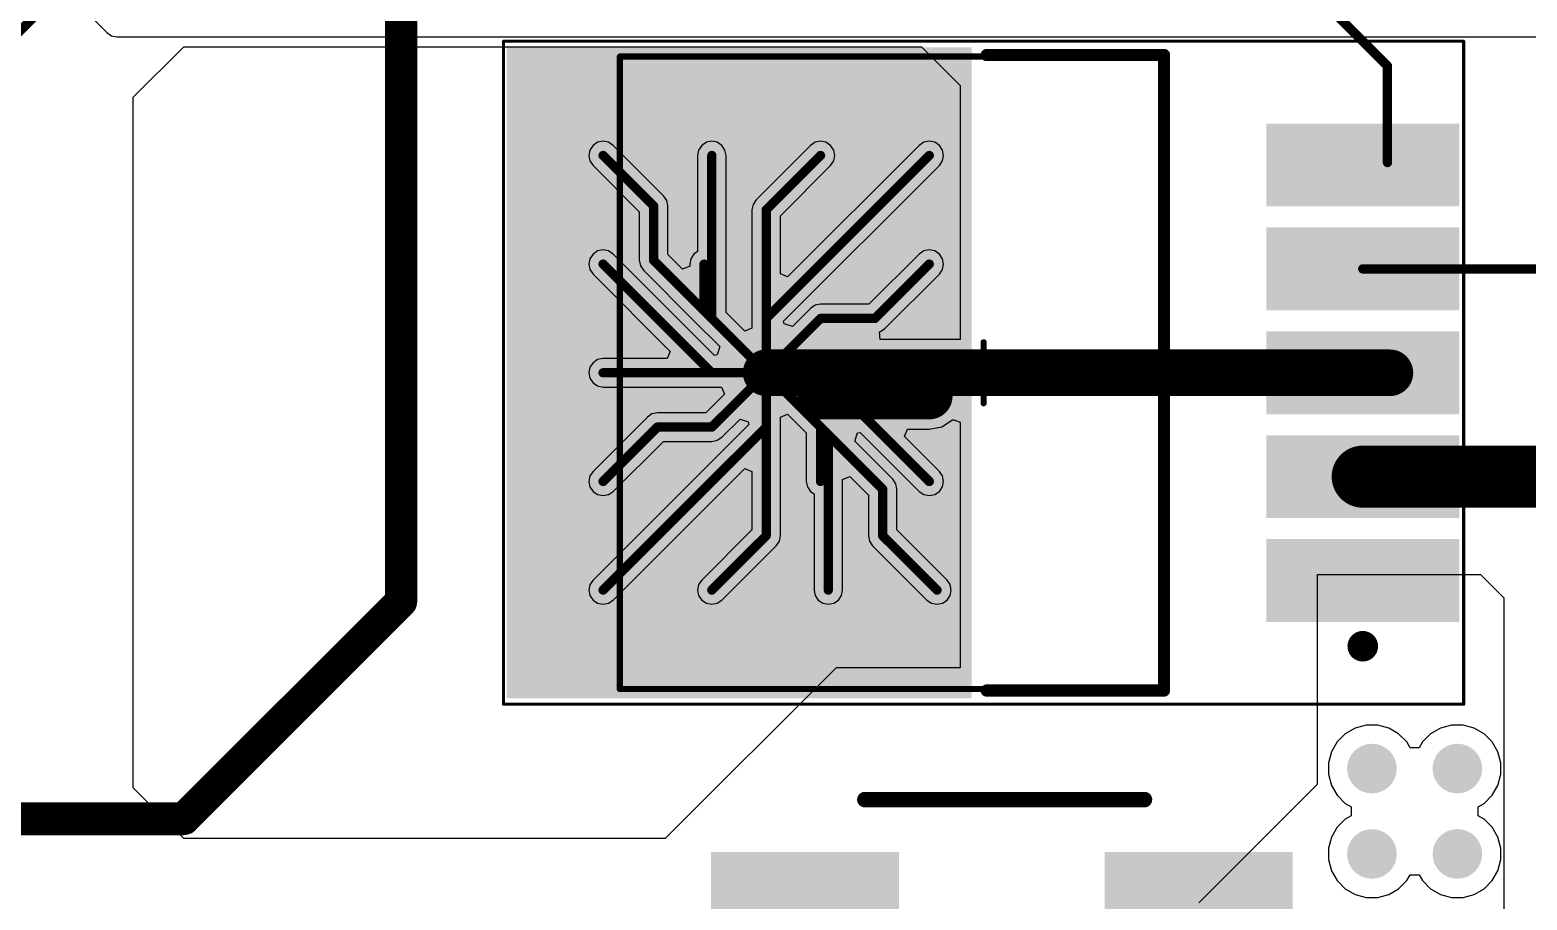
# Model space of a CAD drawing. Header units: millimetres. Extents: x -0.02 to 3.95, y -0.02 to 3.95.
# Drawn here: x 1.656 to 2.62, y 0.458 to 1.018 of the extents above; entities that cross this region are included whole.
import ezdxf

# ---------------------------------------------------------------- set-up
doc = ezdxf.new("R2010")
doc.units = ezdxf.units.MM
doc.header["$MEASUREMENT"] = 0
for name, color, linetype in [('BottomLayer', 5, 'Continuous'), ('InternalPlane1', 76, 'Continuous'), ('InternalPlane2', 16, 'Continuous'), ('Mechanical13', 56, 'Continuous'), ('Mechanical15', 56, 'Continuous'), ('TopLayer', 1, 'Continuous'), ('TopOverlay', 2, 'Continuous'), ('TopPaste', 8, 'Continuous'), ('TopSolder', 216, 'Continuous'), ('ViaHoleLayer', 16, 'Continuous')]:
    doc.layers.add(name, color=color, linetype=linetype)

# ---------------------------------------------------------------- blocks, each defined once
blk = doc.blocks.new('DPAK170P1435X457_6N_17')
at = {"layer": 'TopLayer'}
for points in [[(0.01378, -0.20374), (0.01378, 0.20374), (0.30118, 0.20374), (0.30118, -0.20374)], [(-0.3002, 0.11319), (-0.3002, 0.15453), (-0.18799, 0.15453), (-0.18799, 0.11319)], [(-0.3002, 0.04626), (-0.3002, 0.0876), (-0.18799, 0.0876), (-0.18799, 0.04626)], [(-0.3002, -0.02067), (-0.3002, 0.02067), (-0.18799, 0.02067), (-0.18799, -0.02067)], [(-0.3002, -0.0876), (-0.3002, -0.04626), (-0.18799, -0.04626), (-0.18799, -0.0876)], [(-0.3002, -0.15453), (-0.3002, -0.11319), (-0.18799, -0.11319), (-0.18799, -0.15453)]]:
    blk.add_hatch(color=1, dxfattribs=at).paths.add_polyline_path(points)
at = {"layer": 'TopPaste'}
for points in [[(0.01378, -0.20374), (0.01378, 0.20374), (0.30118, 0.20374), (0.30118, -0.20374)], [(-0.3002, 0.11319), (-0.3002, 0.15453), (-0.18799, 0.15453), (-0.18799, 0.11319)], [(-0.3002, 0.04626), (-0.3002, 0.0876), (-0.18799, 0.0876), (-0.18799, 0.04626)], [(-0.3002, -0.02067), (-0.3002, 0.02067), (-0.18799, 0.02067), (-0.18799, -0.02067)], [(-0.3002, -0.0876), (-0.3002, -0.04626), (-0.18799, -0.04626), (-0.18799, -0.0876)], [(-0.3002, -0.15453), (-0.3002, -0.11319), (-0.18799, -0.11319), (-0.18799, -0.15453)]]:
    blk.add_hatch(color=8, dxfattribs=at).paths.add_polyline_path(points)
at = {"layer": 'TopSolder'}
for points in [[(0.00778, -0.20974), (0.00778, 0.20974), (0.30718, 0.20974), (0.30718, -0.20974)], [(-0.3062, 0.10719), (-0.3062, 0.16053), (-0.18199, 0.16053), (-0.18199, 0.10719)], [(-0.3062, 0.04026), (-0.3062, 0.0936), (-0.18199, 0.0936), (-0.18199, 0.04026)], [(-0.3062, -0.02667), (-0.3062, 0.02667), (-0.18199, 0.02667), (-0.18199, -0.02667)], [(-0.3062, -0.0936), (-0.3062, -0.04026), (-0.18199, -0.04026), (-0.18199, -0.0936)], [(-0.3062, -0.16053), (-0.3062, -0.10719), (-0.18199, -0.10719), (-0.18199, -0.16053)]]:
    blk.add_hatch(color=216, dxfattribs=at).paths.add_polyline_path(points)
at = {"layer": 'Mechanical13', "const_width": 0.00394}
for points in [[(-0.11614, 0.20374), (-0.11614, -0.20374)], [(0.23425, 0.20374), (-0.11614, 0.20374)], [(0.23425, 0.20374), (0.23425, -0.20374)], [(0.23425, -0.20374), (-0.11614, -0.20374)]]:
    blk.add_lwpolyline(points, dxfattribs=at)
at = {"layer": 'Mechanical13', "const_width": 0.00197}
for points in [[(-0.11713, 0.20374, 1), (-0.11516, 0.20374, 1)], [(-0.11713, 0.20374, 1), (-0.11516, 0.20374, 1)], [(0.23327, 0.20374, 1), (0.23524, 0.20374, 1)], [(0.23327, 0.20374, 1), (0.23524, 0.20374, 1)], [(-0.11713, -0.20374, 1), (-0.11516, -0.20374, 1)], [(-0.11713, -0.20374, 1), (-0.11516, -0.20374, 1)], [(0.23327, -0.20374, 1), (0.23524, -0.20374, 1)], [(0.23327, -0.20374, 1), (0.23524, -0.20374, 1)]]:
    blk.add_lwpolyline(points, format="xyb", close=True, dxfattribs=at)
at = {"layer": 'Mechanical15'}
for points, const_width in [([(-0.30906, 0.21358), (-0.30906, -0.21358)], 0.00197), ([(0.30906, 0.21358), (-0.30906, 0.21358)], 0.00197), ([(0.30906, 0.21358), (0.30906, -0.21358)], 0.00197), ([(0, 0.01969), (0, -0.01969)], 0.00394), ([(0.01969, 0), (-0.01969, 0)], 0.00394), ([(0.30906, -0.21358), (-0.30906, -0.21358)], 0.00197)]:
    blk.add_lwpolyline(points, dxfattribs=dict(at, const_width=const_width))
for points, const_width in [([(-0.30955, 0.21358, 1), (-0.30856, 0.21358, 1)], 0.000984), ([(-0.30955, 0.21358, 1), (-0.30856, 0.21358, 1)], 0.000984), ([(0.30856, 0.21358, 1), (0.30955, 0.21358, 1)], 0.000984), ([(0.30856, 0.21358, 1), (0.30955, 0.21358, 1)], 0.000984), ([(-0.00098, 0.01969, 1), (0.00098, 0.01969, 1)], 0.00197), ([(-0.02067, 0, 1), (-0.0187, 0, 1)], 0.00197), ([(0.0187, 0, 1), (0.02067, 0, 1)], 0.00197), ([(-0.00098, -0.01969, 1), (0.00098, -0.01969, 1)], 0.00197), ([(-0.30955, -0.21358, 1), (-0.30856, -0.21358, 1)], 0.000984), ([(-0.30955, -0.21358, 1), (-0.30856, -0.21358, 1)], 0.000984), ([(0.30856, -0.21358, 1), (0.30955, -0.21358, 1)], 0.000984), ([(0.30856, -0.21358, 1), (0.30955, -0.21358, 1)], 0.000984)]:
    blk.add_lwpolyline(points, format="xyb", close=True, dxfattribs=dict(at, const_width=const_width))
at = {"layer": 'TopOverlay', "const_width": 0.00787}
for points in [[(-0.00197, 0.20472), (-0.11614, 0.20472)], [(-0.11614, 0.20472), (-0.11614, -0.20472)], [(-0.00197, -0.20472), (-0.11614, -0.20472)]]:
    blk.add_lwpolyline(points, dxfattribs=at)
at = {"layer": 'TopOverlay'}
for points, const_width in [([(-0.11811, 0.20472, 1), (-0.11417, 0.20472, 1)], 0.00394), ([(-0.11811, 0.20472, 1), (-0.11417, 0.20472, 1)], 0.00394), ([(-0.00394, 0.20472, 1), (0, 0.20472, 1)], 0.00394), ([(-0.23917, 0.17618, 1), (-0.24902, 0.17618, 1)], 0.00984), ([(-0.25148, 0.17618, 1), (-0.24656, 0.17618, 1)], 0.00492), ([(-0.24163, 0.17618, 1), (-0.23671, 0.17618, 1)], 0.00492), ([(-0.11811, -0.20472, 1), (-0.11417, -0.20472, 1)], 0.00394), ([(-0.11811, -0.20472, 1), (-0.11417, -0.20472, 1)], 0.00394), ([(-0.00394, -0.20472, 1), (0, -0.20472, 1)], 0.00394)]:
    blk.add_lwpolyline(points, format="xyb", close=True, dxfattribs=dict(at, const_width=const_width))
blk = doc.blocks.new('2917__7343_M_______19')
at = {"layer": 'TopLayer'}
for points in [[(-0.05453, 0.0502), (0.05453, 0.0502), (0.05453, -0.0502), (-0.05453, -0.0502)], [(0.19902, 0.0502), (0.30807, 0.0502), (0.30807, -0.0502), (0.19902, -0.0502)]]:
    blk.add_hatch(color=1, dxfattribs=at).paths.add_polyline_path(points)
at = {"layer": 'TopPaste'}
for points in [[(-0.05453, 0.0502), (0.05453, 0.0502), (0.05453, -0.0502), (-0.05453, -0.0502)], [(0.19902, 0.0502), (0.30807, 0.0502), (0.30807, -0.0502), (0.19902, -0.0502)]]:
    blk.add_hatch(color=8, dxfattribs=at).paths.add_polyline_path(points)
at = {"layer": 'TopSolder'}
for points in [[(-0.06053, 0.0562), (0.06053, 0.0562), (0.06053, -0.0562), (-0.06053, -0.0562)], [(0.19302, 0.0562), (0.31407, 0.0562), (0.31407, -0.0562), (0.19302, -0.0562)]]:
    blk.add_hatch(color=216, dxfattribs=at).paths.add_polyline_path(points)
at = {"layer": 'TopOverlay', "const_width": 0.01}
for points in [[(0.215, 0.09), (0.035, 0.09)], [(0.215, -0.09), (0.035, -0.09)]]:
    blk.add_lwpolyline(points, dxfattribs=at)
at = {"layer": 'TopOverlay'}
for points, const_width in [([(0.0325, 0.09, 1), (0.0375, 0.09, 1)], 0.005), ([(0.2125, 0.09, 1), (0.2175, 0.09, 1)], 0.005), ([(-0.04008, 0.07594, 1), (-0.04992, 0.07594, 1)], 0.00984), ([(-0.05238, 0.07594, 1), (-0.04746, 0.07594, 1)], 0.00492), ([(-0.04254, 0.07594, 1), (-0.03762, 0.07594, 1)], 0.00492), ([(0.0325, -0.09, 1), (0.0375, -0.09, 1)], 0.005), ([(0.2125, -0.09, 1), (0.2175, -0.09, 1)], 0.005)]:
    blk.add_lwpolyline(points, format="xyb", close=True, dxfattribs=dict(at, const_width=const_width))

msp = doc.modelspace()

# ---------------------------------------------------------------- hatches: boundary and pattern name
at = {"layer": 'BottomLayer'}
h = msp.add_hatch(color=5, dxfattribs=at)
edge = h.paths.add_edge_path()
edge.add_arc((2.025, 0.93736), 0.016, 0, 360)
h = msp.add_hatch(color=5, dxfattribs=at)
edge = h.paths.add_edge_path()
edge.add_arc((2.095, 0.93736), 0.016, 0, 360)
h = msp.add_hatch(color=5, dxfattribs=at)
edge = h.paths.add_edge_path()
edge.add_arc((2.165, 0.93736), 0.016, 0, 360)
h = msp.add_hatch(color=5, dxfattribs=at)
edge = h.paths.add_edge_path()
edge.add_arc((2.235, 0.93736), 0.016, 0, 360)
h = msp.add_hatch(color=5, dxfattribs=at)
edge = h.paths.add_edge_path()
edge.add_arc((2.025, 0.86736), 0.016, 0, 360)
h = msp.add_hatch(color=5, dxfattribs=at)
edge = h.paths.add_edge_path()
edge.add_arc((2.09, 0.86736), 0.016, 0, 360)
h = msp.add_hatch(color=5, dxfattribs=at)
edge = h.paths.add_edge_path()
edge.add_arc((2.165, 0.86736), 0.016, 0, 360)
h = msp.add_hatch(color=5, dxfattribs=at)
edge = h.paths.add_edge_path()
edge.add_arc((2.235, 0.86736), 0.016, 0, 360)
h = msp.add_hatch(color=5, dxfattribs=at)
edge = h.paths.add_edge_path()
edge.add_arc((2.025, 0.79736), 0.016, 0, 360)
h = msp.add_hatch(color=5, dxfattribs=at)
edge = h.paths.add_edge_path()
edge.add_arc((2.095, 0.79736), 0.016, 0, 360)
h = msp.add_hatch(color=5, dxfattribs=at)
edge = h.paths.add_edge_path()
edge.add_arc((2.165, 0.79736), 0.016, 0, 360)
h = msp.add_hatch(color=5, dxfattribs=at)
edge = h.paths.add_edge_path()
edge.add_arc((2.235, 0.79736), 0.016, 0, 360)
h = msp.add_hatch(color=5, dxfattribs=at)
edge = h.paths.add_edge_path()
edge.add_arc((2.025, 0.72736), 0.016, 0, 360)
h = msp.add_hatch(color=5, dxfattribs=at)
edge = h.paths.add_edge_path()
edge.add_arc((2.095, 0.72736), 0.016, 0, 360)
h = msp.add_hatch(color=5, dxfattribs=at)
edge = h.paths.add_edge_path()
edge.add_arc((2.165, 0.72736), 0.016, 0, 360)
h = msp.add_hatch(color=5, dxfattribs=at)
edge = h.paths.add_edge_path()
edge.add_arc((2.235, 0.72736), 0.016, 0, 360)
h = msp.add_hatch(color=5, dxfattribs=at)
edge = h.paths.add_edge_path()
edge.add_arc((2.025, 0.65736), 0.016, 0, 360)
h = msp.add_hatch(color=5, dxfattribs=at)
edge = h.paths.add_edge_path()
edge.add_arc((2.095, 0.65736), 0.016, 0, 360)
h = msp.add_hatch(color=5, dxfattribs=at)
edge = h.paths.add_edge_path()
edge.add_arc((2.165, 0.65736), 0.016, 0, 360)
h = msp.add_hatch(color=5, dxfattribs=at)
edge = h.paths.add_edge_path()
edge.add_arc((2.235, 0.65736), 0.016, 0, 360)
h = msp.add_hatch(color=5, dxfattribs=at)
edge = h.paths.add_edge_path()
edge.add_arc((2.52, 0.54236), 0.016, 0, 360)
h = msp.add_hatch(color=5, dxfattribs=at)
edge = h.paths.add_edge_path()
edge.add_arc((2.575, 0.54236), 0.016, 0, 360)
h = msp.add_hatch(color=5, dxfattribs=at)
edge = h.paths.add_edge_path()
edge.add_arc((2.52, 0.48736), 0.016, 0, 360)
h = msp.add_hatch(color=5, dxfattribs=at)
edge = h.paths.add_edge_path()
edge.add_arc((2.575, 0.48736), 0.016, 0, 360)
at = {"layer": 'InternalPlane1'}
h = msp.add_hatch(color=76, dxfattribs=at)
edge = h.paths.add_edge_path()
edge.add_arc((2.52, 0.54236), 0.01584, 0, 360)
h = msp.add_hatch(color=76, dxfattribs=at)
edge = h.paths.add_edge_path()
edge.add_arc((2.575, 0.54236), 0.01584, 0, 360)
h = msp.add_hatch(color=76, dxfattribs=at)
edge = h.paths.add_edge_path()
edge.add_arc((2.52, 0.48736), 0.01584, 0, 360)
h = msp.add_hatch(color=76, dxfattribs=at)
edge = h.paths.add_edge_path()
edge.add_arc((2.575, 0.48736), 0.01584, 0, 360)
at = {"layer": 'InternalPlane2'}
h = msp.add_hatch(color=16, dxfattribs=at)
edge = h.paths.add_edge_path()
edge.add_arc((2.025, 0.93736), 0.01584, 0, 360)
h = msp.add_hatch(color=16, dxfattribs=at)
edge = h.paths.add_edge_path()
edge.add_arc((2.095, 0.93736), 0.01584, 0, 360)
h = msp.add_hatch(color=16, dxfattribs=at)
edge = h.paths.add_edge_path()
edge.add_arc((2.165, 0.93736), 0.01584, 0, 360)
h = msp.add_hatch(color=16, dxfattribs=at)
edge = h.paths.add_edge_path()
edge.add_arc((2.235, 0.93736), 0.01584, 0, 360)
h = msp.add_hatch(color=16, dxfattribs=at)
edge = h.paths.add_edge_path()
edge.add_arc((2.025, 0.86736), 0.01584, 0, 360)
h = msp.add_hatch(color=16, dxfattribs=at)
edge = h.paths.add_edge_path()
edge.add_arc((2.09, 0.86736), 0.01584, 0, 360)
h = msp.add_hatch(color=16, dxfattribs=at)
edge = h.paths.add_edge_path()
edge.add_arc((2.165, 0.86736), 0.01584, 0, 360)
h = msp.add_hatch(color=16, dxfattribs=at)
edge = h.paths.add_edge_path()
edge.add_arc((2.235, 0.86736), 0.01584, 0, 360)
h = msp.add_hatch(color=16, dxfattribs=at)
edge = h.paths.add_edge_path()
edge.add_arc((2.025, 0.79736), 0.01584, 0, 360)
h = msp.add_hatch(color=16, dxfattribs=at)
edge = h.paths.add_edge_path()
edge.add_arc((2.095, 0.79736), 0.01584, 0, 360)
h = msp.add_hatch(color=16, dxfattribs=at)
edge = h.paths.add_edge_path()
edge.add_arc((2.165, 0.79736), 0.01584, 0, 360)
h = msp.add_hatch(color=16, dxfattribs=at)
edge = h.paths.add_edge_path()
edge.add_arc((2.235, 0.79736), 0.01584, 0, 360)
h = msp.add_hatch(color=16, dxfattribs=at)
edge = h.paths.add_edge_path()
edge.add_arc((2.025, 0.72736), 0.01584, 0, 360)
h = msp.add_hatch(color=16, dxfattribs=at)
edge = h.paths.add_edge_path()
edge.add_arc((2.095, 0.72736), 0.01584, 0, 360)
h = msp.add_hatch(color=16, dxfattribs=at)
edge = h.paths.add_edge_path()
edge.add_arc((2.165, 0.72736), 0.01584, 0, 360)
h = msp.add_hatch(color=16, dxfattribs=at)
edge = h.paths.add_edge_path()
edge.add_arc((2.235, 0.72736), 0.01584, 0, 360)
h = msp.add_hatch(color=16, dxfattribs=at)
edge = h.paths.add_edge_path()
edge.add_arc((2.025, 0.65736), 0.01584, 0, 360)
h = msp.add_hatch(color=16, dxfattribs=at)
edge = h.paths.add_edge_path()
edge.add_arc((2.095, 0.65736), 0.01584, 0, 360)
h = msp.add_hatch(color=16, dxfattribs=at)
edge = h.paths.add_edge_path()
edge.add_arc((2.165, 0.65736), 0.01584, 0, 360)
h = msp.add_hatch(color=16, dxfattribs=at)
edge = h.paths.add_edge_path()
edge.add_arc((2.235, 0.65736), 0.01584, 0, 360)
at = {"layer": 'TopLayer'}
h = msp.add_hatch(color=1, dxfattribs=at)
edge = h.paths.add_edge_path()
edge.add_arc((2.025, 0.93736), 0.016, 0, 360)
h = msp.add_hatch(color=1, dxfattribs=at)
edge = h.paths.add_edge_path()
edge.add_arc((2.095, 0.93736), 0.016, 0, 360)
h = msp.add_hatch(color=1, dxfattribs=at)
edge = h.paths.add_edge_path()
edge.add_arc((2.165, 0.93736), 0.016, 0, 360)
h = msp.add_hatch(color=1, dxfattribs=at)
edge = h.paths.add_edge_path()
edge.add_arc((2.235, 0.93736), 0.016, 0, 360)
h = msp.add_hatch(color=1, dxfattribs=at)
edge = h.paths.add_edge_path()
edge.add_arc((2.025, 0.86736), 0.016, 0, 360)
h = msp.add_hatch(color=1, dxfattribs=at)
edge = h.paths.add_edge_path()
edge.add_arc((2.09, 0.86736), 0.016, 0, 360)
h = msp.add_hatch(color=1, dxfattribs=at)
edge = h.paths.add_edge_path()
edge.add_arc((2.165, 0.86736), 0.016, 0, 360)
h = msp.add_hatch(color=1, dxfattribs=at)
edge = h.paths.add_edge_path()
edge.add_arc((2.235, 0.86736), 0.016, 0, 360)
h = msp.add_hatch(color=1, dxfattribs=at)
edge = h.paths.add_edge_path()
edge.add_arc((2.025, 0.79736), 0.016, 0, 360)
h = msp.add_hatch(color=1, dxfattribs=at)
edge = h.paths.add_edge_path()
edge.add_arc((2.095, 0.79736), 0.016, 0, 360)
h = msp.add_hatch(color=1, dxfattribs=at)
edge = h.paths.add_edge_path()
edge.add_arc((2.165, 0.79736), 0.016, 0, 360)
h = msp.add_hatch(color=1, dxfattribs=at)
edge = h.paths.add_edge_path()
edge.add_arc((2.235, 0.79736), 0.016, 0, 360)
h = msp.add_hatch(color=1, dxfattribs=at)
edge = h.paths.add_edge_path()
edge.add_arc((2.025, 0.72736), 0.016, 0, 360)
h = msp.add_hatch(color=1, dxfattribs=at)
edge = h.paths.add_edge_path()
edge.add_arc((2.095, 0.72736), 0.016, 0, 360)
h = msp.add_hatch(color=1, dxfattribs=at)
edge = h.paths.add_edge_path()
edge.add_arc((2.165, 0.72736), 0.016, 0, 360)
h = msp.add_hatch(color=1, dxfattribs=at)
edge = h.paths.add_edge_path()
edge.add_arc((2.235, 0.72736), 0.016, 0, 360)
h = msp.add_hatch(color=1, dxfattribs=at)
edge = h.paths.add_edge_path()
edge.add_arc((2.025, 0.65736), 0.016, 0, 360)
h = msp.add_hatch(color=1, dxfattribs=at)
edge = h.paths.add_edge_path()
edge.add_arc((2.095, 0.65736), 0.016, 0, 360)
h = msp.add_hatch(color=1, dxfattribs=at)
edge = h.paths.add_edge_path()
edge.add_arc((2.165, 0.65736), 0.016, 0, 360)
h = msp.add_hatch(color=1, dxfattribs=at)
edge = h.paths.add_edge_path()
edge.add_arc((2.235, 0.65736), 0.016, 0, 360)
h = msp.add_hatch(color=1, dxfattribs=at)
edge = h.paths.add_edge_path()
edge.add_arc((2.52, 0.54236), 0.016, 0, 360)
h = msp.add_hatch(color=1, dxfattribs=at)
edge = h.paths.add_edge_path()
edge.add_arc((2.575, 0.54236), 0.016, 0, 360)
h = msp.add_hatch(color=1, dxfattribs=at)
edge = h.paths.add_edge_path()
edge.add_arc((2.52, 0.48736), 0.016, 0, 360)
h = msp.add_hatch(color=1, dxfattribs=at)
edge = h.paths.add_edge_path()
edge.add_arc((2.575, 0.48736), 0.016, 0, 360)
at = {"layer": 'ViaHoleLayer'}
h = msp.add_hatch(color=16, dxfattribs=at)
edge = h.paths.add_edge_path()
edge.add_arc((2.025, 0.93736), 0.00984, 0, 360)
h = msp.add_hatch(color=16, dxfattribs=at)
edge = h.paths.add_edge_path()
edge.add_arc((2.095, 0.93736), 0.00984, 0, 360)
h = msp.add_hatch(color=16, dxfattribs=at)
edge = h.paths.add_edge_path()
edge.add_arc((2.165, 0.93736), 0.00984, 0, 360)
h = msp.add_hatch(color=16, dxfattribs=at)
edge = h.paths.add_edge_path()
edge.add_arc((2.235, 0.93736), 0.00984, 0, 360)
h = msp.add_hatch(color=16, dxfattribs=at)
edge = h.paths.add_edge_path()
edge.add_arc((2.025, 0.86736), 0.00984, 0, 360)
h = msp.add_hatch(color=16, dxfattribs=at)
edge = h.paths.add_edge_path()
edge.add_arc((2.09, 0.86736), 0.00984, 0, 360)
h = msp.add_hatch(color=16, dxfattribs=at)
edge = h.paths.add_edge_path()
edge.add_arc((2.165, 0.86736), 0.00984, 0, 360)
h = msp.add_hatch(color=16, dxfattribs=at)
edge = h.paths.add_edge_path()
edge.add_arc((2.235, 0.86736), 0.00984, 0, 360)
h = msp.add_hatch(color=16, dxfattribs=at)
edge = h.paths.add_edge_path()
edge.add_arc((2.025, 0.79736), 0.00984, 0, 360)
h = msp.add_hatch(color=16, dxfattribs=at)
edge = h.paths.add_edge_path()
edge.add_arc((2.095, 0.79736), 0.00984, 0, 360)
h = msp.add_hatch(color=16, dxfattribs=at)
edge = h.paths.add_edge_path()
edge.add_arc((2.165, 0.79736), 0.00984, 0, 360)
h = msp.add_hatch(color=16, dxfattribs=at)
edge = h.paths.add_edge_path()
edge.add_arc((2.235, 0.79736), 0.00984, 0, 360)
h = msp.add_hatch(color=16, dxfattribs=at)
edge = h.paths.add_edge_path()
edge.add_arc((2.025, 0.72736), 0.00984, 0, 360)
h = msp.add_hatch(color=16, dxfattribs=at)
edge = h.paths.add_edge_path()
edge.add_arc((2.095, 0.72736), 0.00984, 0, 360)
h = msp.add_hatch(color=16, dxfattribs=at)
edge = h.paths.add_edge_path()
edge.add_arc((2.165, 0.72736), 0.00984, 0, 360)
h = msp.add_hatch(color=16, dxfattribs=at)
edge = h.paths.add_edge_path()
edge.add_arc((2.235, 0.72736), 0.00984, 0, 360)
h = msp.add_hatch(color=16, dxfattribs=at)
edge = h.paths.add_edge_path()
edge.add_arc((2.025, 0.65736), 0.00984, 0, 360)
h = msp.add_hatch(color=16, dxfattribs=at)
edge = h.paths.add_edge_path()
edge.add_arc((2.095, 0.65736), 0.00984, 0, 360)
h = msp.add_hatch(color=16, dxfattribs=at)
edge = h.paths.add_edge_path()
edge.add_arc((2.165, 0.65736), 0.00984, 0, 360)
h = msp.add_hatch(color=16, dxfattribs=at)
edge = h.paths.add_edge_path()
edge.add_arc((2.235, 0.65736), 0.00984, 0, 360)
h = msp.add_hatch(color=16, dxfattribs=at)
edge = h.paths.add_edge_path()
edge.add_arc((2.52, 0.54236), 0.00984, 0, 360)
h = msp.add_hatch(color=16, dxfattribs=at)
edge = h.paths.add_edge_path()
edge.add_arc((2.575, 0.54236), 0.00984, 0, 360)
h = msp.add_hatch(color=16, dxfattribs=at)
edge = h.paths.add_edge_path()
edge.add_arc((2.52, 0.48736), 0.00984, 0, 360)
h = msp.add_hatch(color=16, dxfattribs=at)
edge = h.paths.add_edge_path()
edge.add_arc((2.575, 0.48736), 0.00984, 0, 360)

# ---------------------------------------------------------------- linework, layer by layer
at = {"layer": 'BottomLayer'}
for p, q in [((1.48351, 1.23851), (1.70551, 1.01651)), ((1.70551, 1.01651), (1.70849, 1.01452)), ((1.70849, 1.01452), (1.712, 1.01382)), ((1.712, 1.01382), (3.55623, 1.01382)), ((2.51631, 0.57036), (2.50919, 0.56845)), ((2.52369, 0.57036), (2.51631, 0.57036)), ((2.53081, 0.56845), (2.52369, 0.57036)), ((2.57131, 0.57036), (2.56419, 0.56845)), ((2.57869, 0.57036), (2.57131, 0.57036)), ((2.58581, 0.56845), (2.57869, 0.57036)), ((2.49759, 0.55955), (2.49391, 0.55317)), ((2.50281, 0.56477), (2.49759, 0.55955)), ((2.50919, 0.56845), (2.50281, 0.56477)), ((2.53719, 0.56477), (2.53081, 0.56845)), ((2.54241, 0.55955), (2.53719, 0.56477)), ((2.54461, 0.55573), (2.54241, 0.55955)), ((2.55259, 0.55955), (2.55039, 0.55573)), ((2.55781, 0.56477), (2.55259, 0.55955)), ((2.56419, 0.56845), (2.55781, 0.56477)), ((2.59219, 0.56477), (2.58581, 0.56845)), ((2.59741, 0.55955), (2.59219, 0.56477)), ((2.60109, 0.55317), (2.59741, 0.55955)), ((2.49391, 0.55317), (2.492, 0.54605)), ((2.55039, 0.55573), (2.54461, 0.55573)), ((2.603, 0.54605), (2.60109, 0.55317)), ((2.492, 0.54605), (2.492, 0.53868)), ((2.603, 0.53868), (2.603, 0.54605)), ((2.492, 0.53868), (2.49391, 0.53155)), ((2.49391, 0.53155), (2.49759, 0.52517)), ((2.59741, 0.52517), (2.60109, 0.53155)), ((2.60109, 0.53155), (2.603, 0.53868)), ((2.49759, 0.52517), (2.50281, 0.51996)), ((2.59219, 0.51996), (2.59741, 0.52517)), ((2.50281, 0.51996), (2.50663, 0.51775)), ((2.50663, 0.51198), (2.50281, 0.50977)), ((2.50663, 0.51775), (2.50663, 0.51198)), ((2.58837, 0.51775), (2.59219, 0.51996)), ((2.58837, 0.51198), (2.58837, 0.51775)), ((2.59219, 0.50977), (2.58837, 0.51198)), ((2.49759, 0.50455), (2.49391, 0.49817)), ((2.50281, 0.50977), (2.49759, 0.50455)), ((2.59741, 0.50455), (2.59219, 0.50977)), ((2.60109, 0.49817), (2.59741, 0.50455)), ((2.49391, 0.49817), (2.492, 0.49105)), ((2.603, 0.49105), (2.60109, 0.49817)), ((2.492, 0.49105), (2.492, 0.48368)), ((2.492, 0.48368), (2.49391, 0.47655)), ((2.60109, 0.47655), (2.603, 0.48368)), ((2.603, 0.48368), (2.603, 0.49105)), ((2.49391, 0.47655), (2.49759, 0.47017)), ((2.54241, 0.47017), (2.54461, 0.47399)), ((2.54461, 0.47399), (2.55039, 0.47399)), ((2.55039, 0.47399), (2.55259, 0.47017)), ((2.59741, 0.47017), (2.60109, 0.47655)), ((2.49759, 0.47017), (2.50281, 0.46496)), ((2.50281, 0.46496), (2.50919, 0.46127)), ((2.53081, 0.46127), (2.53719, 0.46496)), ((2.53719, 0.46496), (2.54241, 0.47017)), ((2.55259, 0.47017), (2.55781, 0.46496)), ((2.55781, 0.46496), (2.56419, 0.46127)), ((2.58581, 0.46127), (2.59219, 0.46496)), ((2.59219, 0.46496), (2.59741, 0.47017)), ((2.50919, 0.46127), (2.51631, 0.45936)), ((2.51631, 0.45936), (2.52369, 0.45936)), ((2.52369, 0.45936), (2.53081, 0.46127)), ((2.56419, 0.46127), (2.57131, 0.45936)), ((2.57131, 0.45936), (2.57869, 0.45936)), ((2.57869, 0.45936), (2.58581, 0.46127))]:
    msp.add_line(p, q, dxfattribs=at)
at = {"layer": 'InternalPlane2'}
for p, q in [((1.88491, 3.9149), (1.88491, 0.65418)), ((1.90509, 0.65), (1.90509, 3.9149)), ((1.88491, 0.65418), (1.75082, 0.52009)), ((1.90373, 0.64496), (1.90474, 0.64739)), ((1.90474, 0.64739), (1.90509, 0.65)), ((1.76213, 0.50287), (1.90213, 0.64287)), ((1.90213, 0.64287), (1.90373, 0.64496)), ((1.75082, 0.52009), (1.20418, 0.52009)), ((1.75761, 0.50026), (1.76004, 0.50126)), ((1.76004, 0.50126), (1.76213, 0.50287)), ((1.2, 0.49991), (1.755, 0.49991)), ((1.755, 0.49991), (1.75761, 0.50026))]:
    msp.add_line(p, q, dxfattribs=at)
at = {"layer": 'InternalPlane2', "const_width": 0.02}
for points in [[(1.895, 0.65), (1.895, 3.935)], [(1.755, 0.51), (1.895, 0.65)], [(1.2, 0.51), (1.755, 0.51)]]:
    msp.add_lwpolyline(points, dxfattribs=at)
at = {"layer": 'InternalPlane2', "const_width": 0.01}
for points in [[(1.89, 0.65, 1), (1.9, 0.65, 1)], [(1.89, 0.65, 1), (1.9, 0.65, 1)], [(1.75, 0.51, 1), (1.76, 0.51, 1)], [(1.75, 0.51, 1), (1.76, 0.51, 1)]]:
    msp.add_lwpolyline(points, format="xyb", close=True, dxfattribs=at)
at = {"layer": 'TopLayer'}
for p, q in [((1.7225, 0.97486), (1.755, 1.00736)), ((1.755, 1.00736), (2.23, 1.00736)), ((2.23, 1.00736), (2.255, 0.98236)), ((1.7225, 0.52986), (1.7225, 0.97486)), ((2.255, 0.98236), (2.255, 0.81877)), ((2.02149, 0.94584), (2.01851, 0.94385)), ((2.025, 0.94654), (2.02149, 0.94584)), ((2.02851, 0.94584), (2.025, 0.94654)), ((2.03149, 0.94385), (2.02851, 0.94584)), ((2.09149, 0.94584), (2.08851, 0.94385)), ((2.095, 0.94654), (2.09149, 0.94584)), ((2.09851, 0.94584), (2.095, 0.94654)), ((2.10149, 0.94385), (2.09851, 0.94584)), ((2.16149, 0.94584), (2.15851, 0.94385)), ((2.165, 0.94654), (2.16149, 0.94584)), ((2.16851, 0.94584), (2.165, 0.94654)), ((2.17149, 0.94385), (2.16851, 0.94584)), ((2.23149, 0.94584), (2.22851, 0.94385)), ((2.235, 0.94654), (2.23149, 0.94584)), ((2.23851, 0.94584), (2.235, 0.94654)), ((2.24149, 0.94385), (2.23851, 0.94584)), ((2.01652, 0.94087), (2.01582, 0.93736)), ((2.01582, 0.93736), (2.01652, 0.93385)), ((2.01851, 0.94385), (2.01652, 0.94087)), ((2.06399, 0.91135), (2.03149, 0.94385)), ((2.08652, 0.94087), (2.08582, 0.93736)), ((2.08582, 0.93736), (2.08582, 0.8754)), ((2.08851, 0.94385), (2.08652, 0.94087)), ((2.10348, 0.94087), (2.10149, 0.94385)), ((2.10418, 0.93736), (2.10348, 0.94087)), ((2.10418, 0.83616), (2.10418, 0.93736)), ((2.15851, 0.94385), (2.12351, 0.90885)), ((2.22851, 0.94385), (2.1438, 0.85914)), ((2.17348, 0.94087), (2.17149, 0.94385)), ((2.17418, 0.93736), (2.17348, 0.94087)), ((2.17348, 0.93385), (2.17418, 0.93736)), ((2.24348, 0.94087), (2.24149, 0.94385)), ((2.24418, 0.93736), (2.24348, 0.94087)), ((2.24348, 0.93385), (2.24418, 0.93736)), ((2.01652, 0.93385), (2.01851, 0.93087)), ((2.01851, 0.93087), (2.04832, 0.90106)), ((2.13918, 0.89856), (2.17149, 0.93087)), ((2.14123, 0.83061), (2.24149, 0.93087)), ((2.17149, 0.93087), (2.17348, 0.93385)), ((2.24149, 0.93087), (2.24348, 0.93385)), ((2.06598, 0.90837), (2.06399, 0.91135)), ((2.06668, 0.90486), (2.06598, 0.90837)), ((2.12351, 0.90885), (2.12152, 0.90587)), ((2.04832, 0.90106), (2.04832, 0.86986)), ((2.06668, 0.87366), (2.06668, 0.90486)), ((2.12152, 0.90587), (2.12082, 0.90236)), ((2.12082, 0.90236), (2.12082, 0.82605)), ((2.13918, 0.86105), (2.13918, 0.89856)), ((2.01652, 0.87087), (2.01582, 0.86736)), ((2.01851, 0.87385), (2.01652, 0.87087)), ((2.02149, 0.87584), (2.01851, 0.87385)), ((2.025, 0.87654), (2.02149, 0.87584)), ((2.02851, 0.87584), (2.025, 0.87654)), ((2.03149, 0.87385), (2.02851, 0.87584)), ((2.09675, 0.80859), (2.03149, 0.87385)), ((2.04832, 0.86986), (2.04902, 0.86635)), ((2.0762, 0.86414), (2.06668, 0.87366)), ((2.08152, 0.87087), (2.08082, 0.86736)), ((2.08351, 0.87385), (2.08152, 0.87087)), ((2.08582, 0.8754), (2.08351, 0.87385)), ((2.22851, 0.87385), (2.1962, 0.84154)), ((2.23149, 0.87584), (2.22851, 0.87385)), ((2.235, 0.87654), (2.23149, 0.87584)), ((2.23851, 0.87584), (2.235, 0.87654)), ((2.24149, 0.87385), (2.23851, 0.87584)), ((2.24348, 0.87087), (2.24149, 0.87385)), ((2.24418, 0.86736), (2.24348, 0.87087)), ((2.01582, 0.86736), (2.01652, 0.86385)), ((2.01652, 0.86385), (2.01851, 0.86087)), ((2.01851, 0.86087), (2.06823, 0.81116)), ((2.04902, 0.86635), (2.05101, 0.86337)), ((2.05101, 0.86337), (2.08351, 0.83087)), ((2.08082, 0.86605), (2.0762, 0.86414)), ((2.08082, 0.86736), (2.08082, 0.86605)), ((2.1438, 0.85914), (2.13918, 0.86105)), ((2.20649, 0.82587), (2.24149, 0.86087)), ((2.24149, 0.86087), (2.24348, 0.86385)), ((2.24348, 0.86385), (2.24418, 0.86736)), ((2.15851, 0.83885), (2.14685, 0.82719)), ((2.16149, 0.84084), (2.15851, 0.83885)), ((2.165, 0.84154), (2.16149, 0.84084)), ((2.1962, 0.84154), (2.165, 0.84154)), ((2.08351, 0.83087), (2.10017, 0.81422)), ((2.1162, 0.82414), (2.10418, 0.83616)), ((2.1415, 0.82892), (2.14123, 0.83061)), ((2.12082, 0.82605), (2.1162, 0.82414)), ((2.14685, 0.82719), (2.1415, 0.82892)), ((2.20295, 0.82377), (2.20351, 0.82388)), ((2.20345, 0.81877), (2.20295, 0.82377)), ((2.20351, 0.82388), (2.20649, 0.82587)), ((2.06823, 0.81116), (2.06631, 0.80654)), ((2.10017, 0.81422), (2.09845, 0.80887)), ((2.255, 0.81877), (2.20345, 0.81877)), ((2.01652, 0.80087), (2.01582, 0.79736)), ((2.01851, 0.80385), (2.01652, 0.80087)), ((2.02149, 0.80584), (2.01851, 0.80385)), ((2.025, 0.80654), (2.02149, 0.80584)), ((2.06631, 0.80654), (2.025, 0.80654)), ((2.09845, 0.80887), (2.09675, 0.80859)), ((2.01582, 0.79736), (2.01652, 0.79385)), ((2.01652, 0.79385), (2.01851, 0.79087)), ((2.01851, 0.79087), (2.02149, 0.78888)), ((2.02149, 0.78888), (2.025, 0.78819)), ((2.025, 0.78819), (2.10131, 0.78819)), ((2.10323, 0.78357), (2.0912, 0.77154)), ((2.10131, 0.78819), (2.10323, 0.78357)), ((2.06, 0.77154), (2.05649, 0.77084)), ((2.0912, 0.77154), (2.06, 0.77154)), ((2.05351, 0.76885), (2.01851, 0.73385)), ((2.11877, 0.76411), (2.01851, 0.66385)), ((2.05649, 0.77084), (2.05351, 0.76885)), ((2.10149, 0.75587), (2.11315, 0.76753)), ((2.11315, 0.76753), (2.1185, 0.76581)), ((2.1185, 0.76581), (2.11877, 0.76411)), ((2.13918, 0.76868), (2.1438, 0.77059)), ((2.13918, 0.69236), (2.13918, 0.76868)), ((2.1438, 0.77059), (2.15582, 0.75856)), ((2.235, 0.76095), (2.24319, 0.76258)), ((2.24319, 0.76258), (2.25, 0.76713)), ((2.25, 0.76713), (2.25087, 0.76696)), ((2.25087, 0.76696), (2.255, 0.7655)), ((2.255, 0.7655), (2.255, 0.60736)), ((2.03149, 0.72087), (2.0638, 0.75319)), ((2.0638, 0.75319), (2.095, 0.75319)), ((2.095, 0.75319), (2.09851, 0.75388)), ((2.09851, 0.75388), (2.10149, 0.75587)), ((2.15582, 0.75856), (2.15582, 0.72736)), ((2.18707, 0.75327), (2.18879, 0.75862)), ((2.21149, 0.72885), (2.18707, 0.75327)), ((2.18879, 0.75862), (2.19048, 0.7589)), ((2.19048, 0.7589), (2.22851, 0.72087)), ((2.21901, 0.75633), (2.22092, 0.76095)), ((2.24149, 0.73385), (2.21901, 0.75633)), ((2.22092, 0.76095), (2.235, 0.76095)), ((2.01851, 0.73385), (2.01652, 0.73087)), ((2.03149, 0.65087), (2.1162, 0.73559)), ((2.1162, 0.73559), (2.12082, 0.73368)), ((2.12082, 0.73368), (2.12082, 0.69616)), ((2.24348, 0.73087), (2.24149, 0.73385)), ((2.01652, 0.73087), (2.01582, 0.72736)), ((2.01582, 0.72736), (2.01652, 0.72385)), ((2.01652, 0.72385), (2.01851, 0.72087)), ((2.15582, 0.72736), (2.15652, 0.72385)), ((2.15652, 0.72385), (2.15851, 0.72087)), ((2.17918, 0.72868), (2.1838, 0.73059)), ((2.17918, 0.65736), (2.17918, 0.72868)), ((2.1838, 0.73059), (2.19582, 0.71856)), ((2.21348, 0.72587), (2.21149, 0.72885)), ((2.21418, 0.72236), (2.21348, 0.72587)), ((2.24149, 0.72087), (2.24348, 0.72385)), ((2.24418, 0.72736), (2.24348, 0.73087)), ((2.24348, 0.72385), (2.24418, 0.72736)), ((2.01851, 0.72087), (2.02149, 0.71888)), ((2.02149, 0.71888), (2.025, 0.71819)), ((2.025, 0.71819), (2.02851, 0.71888)), ((2.02851, 0.71888), (2.03149, 0.72087)), ((2.15851, 0.72087), (2.16082, 0.71933)), ((2.16082, 0.71933), (2.16082, 0.65736)), ((2.19582, 0.71856), (2.19582, 0.69236)), ((2.21418, 0.69616), (2.21418, 0.72236)), ((2.22851, 0.72087), (2.23149, 0.71888)), ((2.23149, 0.71888), (2.235, 0.71819)), ((2.235, 0.71819), (2.23851, 0.71888)), ((2.23851, 0.71888), (2.24149, 0.72087)), ((2.12082, 0.69616), (2.08851, 0.66385)), ((2.24649, 0.66385), (2.21418, 0.69616)), ((2.10149, 0.65087), (2.13649, 0.68587)), ((2.13649, 0.68587), (2.13848, 0.68885)), ((2.13848, 0.68885), (2.13918, 0.69236)), ((2.19582, 0.69236), (2.19652, 0.68885)), ((2.19652, 0.68885), (2.19851, 0.68587)), ((2.19851, 0.68587), (2.23351, 0.65087)), ((2.485, 0.53236), (2.485, 0.66736)), ((2.485, 0.66736), (2.59, 0.66736)), ((2.59, 0.66736), (2.605, 0.65236)), ((2.01652, 0.66087), (2.01582, 0.65736)), ((2.01582, 0.65736), (2.01652, 0.65385)), ((2.01851, 0.66385), (2.01652, 0.66087)), ((2.08652, 0.66087), (2.08582, 0.65736)), ((2.08582, 0.65736), (2.08652, 0.65385)), ((2.08851, 0.66385), (2.08652, 0.66087)), ((2.16082, 0.65736), (2.16152, 0.65385)), ((2.17848, 0.65385), (2.17918, 0.65736)), ((2.24848, 0.66087), (2.24649, 0.66385)), ((2.24918, 0.65736), (2.24848, 0.66087)), ((2.24848, 0.65385), (2.24918, 0.65736)), ((2.01652, 0.65385), (2.01851, 0.65087)), ((2.01851, 0.65087), (2.02149, 0.64888)), ((2.02149, 0.64888), (2.025, 0.64819)), ((2.025, 0.64819), (2.02851, 0.64888)), ((2.02851, 0.64888), (2.03149, 0.65087)), ((2.08652, 0.65385), (2.08851, 0.65087)), ((2.08851, 0.65087), (2.09149, 0.64888)), ((2.09149, 0.64888), (2.095, 0.64819)), ((2.095, 0.64819), (2.09851, 0.64888)), ((2.09851, 0.64888), (2.10149, 0.65087)), ((2.16152, 0.65385), (2.16351, 0.65087)), ((2.16351, 0.65087), (2.16649, 0.64888)), ((2.16649, 0.64888), (2.17, 0.64819)), ((2.17, 0.64819), (2.17351, 0.64888)), ((2.17351, 0.64888), (2.17649, 0.65087)), ((2.17649, 0.65087), (2.17848, 0.65385)), ((2.23351, 0.65087), (2.23649, 0.64888)), ((2.23649, 0.64888), (2.24, 0.64819)), ((2.24, 0.64819), (2.24351, 0.64888)), ((2.24351, 0.64888), (2.24649, 0.65087)), ((2.24649, 0.65087), (2.24848, 0.65385)), ((2.605, 0.65236), (2.605, 0.34236)), ((2.175, 0.60736), (2.065, 0.49736)), ((2.255, 0.60736), (2.175, 0.60736)), ((2.40854, 0.45591), (2.485, 0.53236)), ((1.755, 0.49736), (1.7225, 0.52986)), ((2.065, 0.49736), (1.755, 0.49736))]:
    msp.add_line(p, q, dxfattribs=at)
for points, const_width in [([(1.63697, 1.005), (1.73997, 1.108)], 0.006), ([(2.495, 1.03), (2.53, 0.995)], 0.006), ([(2.53, 0.9328), (2.53, 0.995)], 0.006), ([(2.025, 0.93736), (2.0575, 0.90486)], 0.006), ([(2.095, 0.83236), (2.095, 0.93736)], 0.006), ([(2.13, 0.83236), (2.235, 0.93736)], 0.006), ([(2.13, 0.90236), (2.165, 0.93736)], 0.006), ([(2.0575, 0.86986), (2.0575, 0.90486)], 0.006), ([(2.13, 0.83236), (2.13, 0.90236)], 0.006), ([(2.025, 0.86736), (2.095, 0.79736)], 0.006), ([(2.0575, 0.86986), (2.09, 0.83736)], 0.006), ([(2.09, 0.83736), (2.09, 0.86736)], 0.006), ([(2.2, 0.83236), (2.235, 0.86736)], 0.006), ([(2.51409, 0.86429), (2.66563, 0.86429)], 0.006), ([(2.09, 0.83736), (2.095, 0.83236)], 0.006), ([(2.095, 0.83236), (2.13, 0.79736)], 0.006), ([(2.13, 0.79736), (2.13, 0.83236)], 0.006), ([(2.13, 0.79736), (2.165, 0.83236)], 0.006), ([(2.165, 0.83236), (2.2, 0.83236)], 0.006), ([(2.13, 0.79736), (2.165, 0.79736)], 0.03), ([(2.165, 0.79736), (2.53157, 0.79736)], 0.03), ([(2.025, 0.79736), (2.095, 0.79736)], 0.006), ([(2.095, 0.79736), (2.13, 0.79736)], 0.006), ([(2.095, 0.76236), (2.13, 0.79736)], 0.006), ([(2.13, 0.76236), (2.13, 0.79736)], 0.006), ([(2.13, 0.79736), (2.165, 0.76236)], 0.006), ([(2.165, 0.79736), (2.235, 0.72736)], 0.006), ([(2.165, 0.78236), (2.235, 0.78236)], 0.03), ([(2.025, 0.72736), (2.06, 0.76236)], 0.006), ([(2.025, 0.65736), (2.13, 0.76236)], 0.006), ([(2.06, 0.76236), (2.095, 0.76236)], 0.006), ([(2.13, 0.69236), (2.13, 0.76236)], 0.006), ([(2.165, 0.72736), (2.165, 0.76236)], 0.006), ([(2.165, 0.76236), (2.17, 0.75736)], 0.006), ([(2.17, 0.65736), (2.17, 0.75736)], 0.006), ([(2.17, 0.75736), (2.205, 0.72236)], 0.006), ([(2.51409, 0.73043), (2.67866, 0.73043)], 0.04), ([(2.205, 0.69236), (2.205, 0.72236)], 0.006), ([(2.095, 0.65736), (2.13, 0.69236)], 0.006), ([(2.205, 0.69236), (2.24, 0.65736)], 0.006)]:
    msp.add_lwpolyline(points, dxfattribs=dict(at, const_width=const_width))
for points, const_width in [([(2.5285, 0.995, 1), (2.5315, 0.995, 1)], 0.003), ([(2.5285, 0.995, 1), (2.5315, 0.995, 1)], 0.003), ([(2.0235, 0.93736, 1), (2.0265, 0.93736, 1)], 0.003), ([(2.0935, 0.93736, 1), (2.0965, 0.93736, 1)], 0.003), ([(2.1635, 0.93736, 1), (2.1665, 0.93736, 1)], 0.003), ([(2.2335, 0.93736, 1), (2.2365, 0.93736, 1)], 0.003), ([(2.5285, 0.9328, 1), (2.5315, 0.9328, 1)], 0.003), ([(2.056, 0.90486, 1), (2.059, 0.90486, 1)], 0.003), ([(2.056, 0.90486, 1), (2.059, 0.90486, 1)], 0.003), ([(2.1285, 0.90236, 1), (2.1315, 0.90236, 1)], 0.003), ([(2.1285, 0.90236, 1), (2.1315, 0.90236, 1)], 0.003), ([(2.0235, 0.86736, 1), (2.0265, 0.86736, 1)], 0.003), ([(2.056, 0.86986, 1), (2.059, 0.86986, 1)], 0.003), ([(2.056, 0.86986, 1), (2.059, 0.86986, 1)], 0.003), ([(2.0885, 0.86736, 1), (2.0915, 0.86736, 1)], 0.003), ([(2.2335, 0.86736, 1), (2.2365, 0.86736, 1)], 0.003), ([(2.51259, 0.86429, 1), (2.51559, 0.86429, 1)], 0.003), ([(2.0885, 0.83736, 1), (2.0915, 0.83736, 1)], 0.003), ([(2.0885, 0.83736, 1), (2.0915, 0.83736, 1)], 0.003), ([(2.0885, 0.83736, 1), (2.0915, 0.83736, 1)], 0.003), ([(2.0935, 0.83236, 1), (2.0965, 0.83236, 1)], 0.003), ([(2.0935, 0.83236, 1), (2.0965, 0.83236, 1)], 0.003), ([(2.0935, 0.83236, 1), (2.0965, 0.83236, 1)], 0.003), ([(2.1285, 0.83236, 1), (2.1315, 0.83236, 1)], 0.003), ([(2.1285, 0.83236, 1), (2.1315, 0.83236, 1)], 0.003), ([(2.1285, 0.83236, 1), (2.1315, 0.83236, 1)], 0.003), ([(2.1635, 0.83236, 1), (2.1665, 0.83236, 1)], 0.003), ([(2.1635, 0.83236, 1), (2.1665, 0.83236, 1)], 0.003), ([(2.1985, 0.83236, 1), (2.2015, 0.83236, 1)], 0.003), ([(2.1985, 0.83236, 1), (2.2015, 0.83236, 1)], 0.003), ([(2.1225, 0.79736, 1), (2.1375, 0.79736, 1)], 0.015), ([(2.1575, 0.79736, 1), (2.1725, 0.79736, 1)], 0.015), ([(2.1575, 0.79736, 1), (2.1725, 0.79736, 1)], 0.015), ([(2.52407, 0.79736, 1), (2.53907, 0.79736, 1)], 0.015), ([(2.0235, 0.79736, 1), (2.0265, 0.79736, 1)], 0.003), ([(2.0935, 0.79736, 1), (2.0965, 0.79736, 1)], 0.003), ([(2.0935, 0.79736, 1), (2.0965, 0.79736, 1)], 0.003), ([(2.0935, 0.79736, 1), (2.0965, 0.79736, 1)], 0.003), ([(2.1285, 0.79736, 1), (2.1315, 0.79736, 1)], 0.003), ([(2.1285, 0.79736, 1), (2.1315, 0.79736, 1)], 0.003), ([(2.1285, 0.79736, 1), (2.1315, 0.79736, 1)], 0.003), ([(2.1285, 0.79736, 1), (2.1315, 0.79736, 1)], 0.003), ([(2.1285, 0.79736, 1), (2.1315, 0.79736, 1)], 0.003), ([(2.1285, 0.79736, 1), (2.1315, 0.79736, 1)], 0.003), ([(2.1285, 0.79736, 1), (2.1315, 0.79736, 1)], 0.003), ([(2.1635, 0.79736, 1), (2.1665, 0.79736, 1)], 0.003), ([(2.1575, 0.78236, 1), (2.1725, 0.78236, 1)], 0.015), ([(2.2275, 0.78236, 1), (2.2425, 0.78236, 1)], 0.015), ([(2.0585, 0.76236, 1), (2.0615, 0.76236, 1)], 0.003), ([(2.0585, 0.76236, 1), (2.0615, 0.76236, 1)], 0.003), ([(2.0935, 0.76236, 1), (2.0965, 0.76236, 1)], 0.003), ([(2.0935, 0.76236, 1), (2.0965, 0.76236, 1)], 0.003), ([(2.1285, 0.76236, 1), (2.1315, 0.76236, 1)], 0.003), ([(2.1285, 0.76236, 1), (2.1315, 0.76236, 1)], 0.003), ([(2.1285, 0.76236, 1), (2.1315, 0.76236, 1)], 0.003), ([(2.1635, 0.76236, 1), (2.1665, 0.76236, 1)], 0.003), ([(2.1635, 0.76236, 1), (2.1665, 0.76236, 1)], 0.003), ([(2.1635, 0.76236, 1), (2.1665, 0.76236, 1)], 0.003), ([(2.1685, 0.75736, 1), (2.1715, 0.75736, 1)], 0.003), ([(2.1685, 0.75736, 1), (2.1715, 0.75736, 1)], 0.003), ([(2.1685, 0.75736, 1), (2.1715, 0.75736, 1)], 0.003), ([(2.50409, 0.73043, 1), (2.52409, 0.73043, 1)], 0.02), ([(2.0235, 0.72736, 1), (2.0265, 0.72736, 1)], 0.003), ([(2.1635, 0.72736, 1), (2.1665, 0.72736, 1)], 0.003), ([(2.2035, 0.72236, 1), (2.2065, 0.72236, 1)], 0.003), ([(2.2035, 0.72236, 1), (2.2065, 0.72236, 1)], 0.003), ([(2.2335, 0.72736, 1), (2.2365, 0.72736, 1)], 0.003), ([(2.1285, 0.69236, 1), (2.1315, 0.69236, 1)], 0.003), ([(2.1285, 0.69236, 1), (2.1315, 0.69236, 1)], 0.003), ([(2.2035, 0.69236, 1), (2.2065, 0.69236, 1)], 0.003), ([(2.2035, 0.69236, 1), (2.2065, 0.69236, 1)], 0.003), ([(2.0235, 0.65736, 1), (2.0265, 0.65736, 1)], 0.003), ([(2.0935, 0.65736, 1), (2.0965, 0.65736, 1)], 0.003), ([(2.1685, 0.65736, 1), (2.1715, 0.65736, 1)], 0.003), ([(2.2385, 0.65736, 1), (2.2415, 0.65736, 1)], 0.003)]:
    msp.add_lwpolyline(points, format="xyb", close=True, dxfattribs=dict(at, const_width=const_width))

# ---------------------------------------------------------------- block references
at = {"rotation": 180}
for name, p in [('DPAK170P1435X457_6N_17', (2.27, 0.79736)), ('2917__7343_M_______19', (2.40854, 0.43236))]:
    msp.add_blockref(name, p, dxfattribs=at)

doc.saveas('drawing.dxf')
